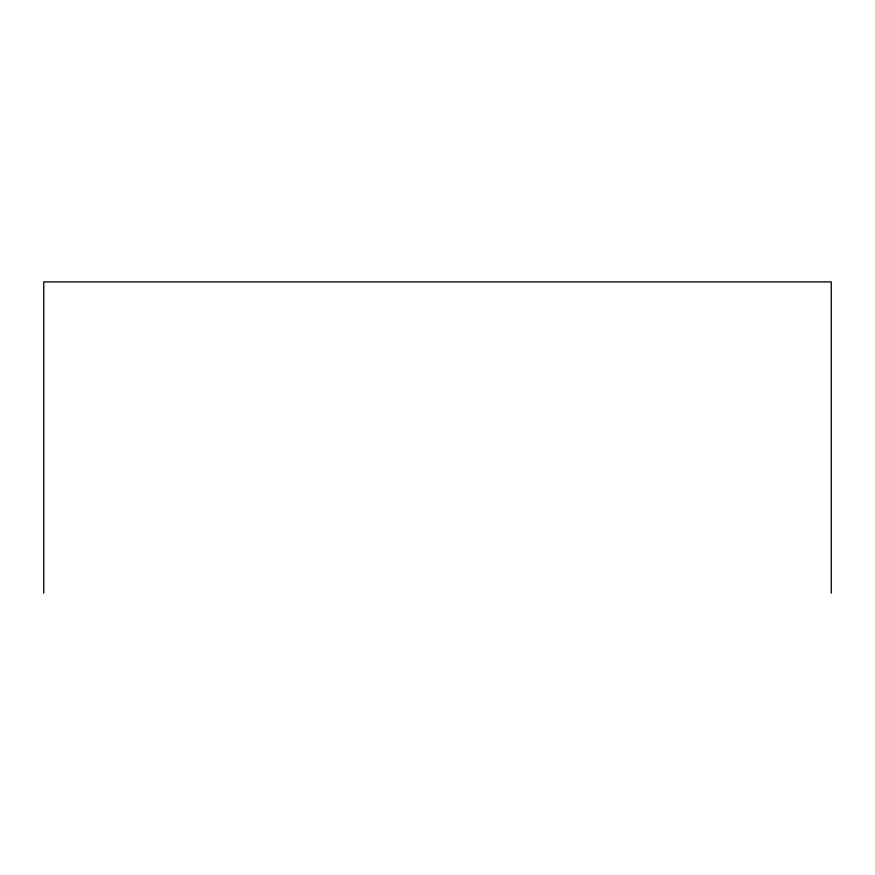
<?xml version="1.0" encoding="UTF-8"?>
<svg xmlns="http://www.w3.org/2000/svg" width="875" height="875" viewBox="0 0 875 875"><rect width="100%" height="100%" fill="white"/><g stroke="black" fill="none" stroke-linecap="round" stroke-linejoin="round"><path stroke-width="1.31" d="M831.25 593.108L831.25 281.892L43.75 281.892L43.75 593.108"/></g></svg>
